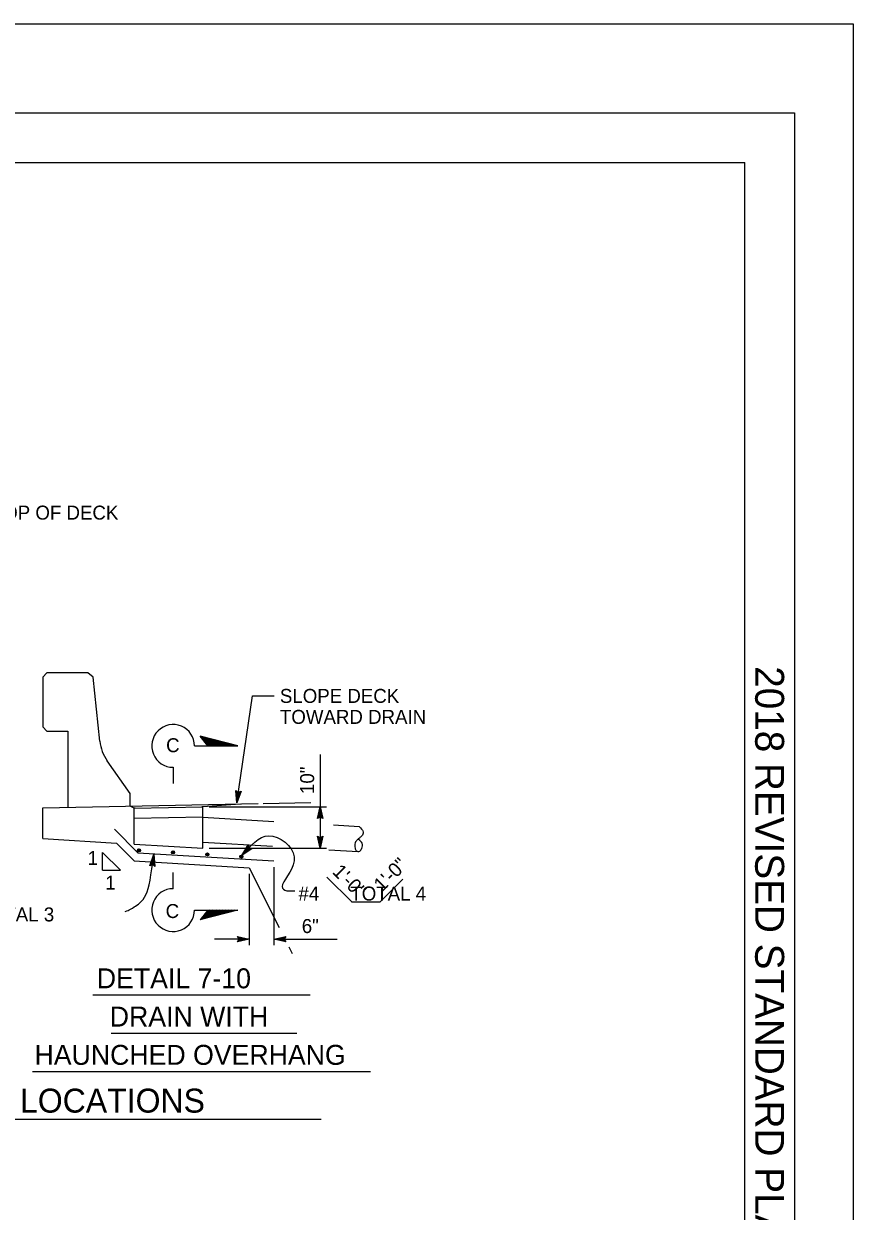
# Model space of a CAD drawing. Extents: x -894 to 866, y -476 to 714.
# Drawn here: x 450 to 866, y 119 to 714 of the extents above; entities that cross this region are included whole.
import ezdxf

# ---------------------------------------------------------------- set-up
doc = ezdxf.new("R2010")
doc.units = 0
for name, color, linetype in [('1 Control', 7, 'Continuous'), ('10 Sheet Format', 7, 'Continuous'), ('22 Misc Cnst Det', 7, 'Continuous'), ('56 Stage 3 Anno', 7, 'Continuous'), ('57 Undefined', 7, 'Continuous'), ('60 Nongeo Data', 7, 'Continuous')]:
    doc.layers.add(name, color=color, linetype=linetype)

msp = doc.modelspace()

# ---------------------------------------------------------------- linework, layer by layer
at = {"layer": '1 Control'}
for p, q in [((505.96, 320.6), (505.44, 320.6)), ((539.31, 321.29), (539.83, 321.29))]:
    msp.add_line(p, q, dxfattribs=at)
at = {"layer": '10 Sheet Format'}
for p in [(-813.45, 643.96), (811.55, -406.04)]:
    msp.add_line(p, (811.55, 643.96), dxfattribs=at)
for points in [[(-894.04, 713.56), (865.96, 713.56), (865.96, -476.44), (-894.04, -476.44)], [(-863.43, 668.96), (836.57, 668.96), (836.57, -431.04), (-863.43, -431.04)], [(-863.43, 668.96), (836.57, 668.96), (836.57, -431.04), (-863.43, -431.04)]]:
    msp.add_lwpolyline(points, close=True, dxfattribs=at)
at = {"layer": '22 Misc Cnst Det'}
for p, q in [((535.66, 351.72), (557.37, 351.72)), ((557.37, 351.72), (538.42, 356.55)), ((542.33, 351.72), (538.42, 356.55)), ((555.81, 351.72), (538.83, 356.05)), ((554.25, 351.72), (539.23, 355.55)), ((552.7, 351.72), (539.64, 355.05)), ((551.14, 351.72), (540.04, 354.55)), ((549.58, 351.72), (540.45, 354.05)), ((548.02, 351.72), (540.85, 353.55)), ((546.46, 351.72), (541.26, 353.05)), ((544.9, 351.72), (541.67, 352.55)), ((543.35, 351.72), (542.07, 352.04)), ((524.95, 341), (524.95, 332.85)), ((524.95, 280.19), (524.95, 288.34)), ((535.66, 269.47), (557.37, 269.47)), ((557.37, 269.47), (538.42, 264.64)), ((542.33, 269.47), (538.42, 264.64)), ((555.81, 269.47), (538.83, 265.14)), ((554.25, 269.47), (539.23, 265.64)), ((552.7, 269.47), (539.64, 266.14)), ((551.14, 269.47), (540.04, 266.64)), ((549.58, 269.47), (540.45, 267.14)), ((548.02, 269.47), (540.85, 267.64)), ((546.46, 269.47), (541.26, 268.15)), ((544.9, 269.47), (541.67, 268.65)), ((543.35, 269.47), (542.07, 269.15))]:
    msp.add_line(p, q, dxfattribs=at)
for centre, start, end in [((524.95, 351.72), 0.00004, 270.00053), ((524.95, 269.47), 89.99947, 359.99996)]:
    msp.add_arc(centre, 10.72, start, end, dxfattribs=at)
at = {"layer": '56 Stage 3 Anno'}
for p, q in [((556.8, 323.25), (564.8, 376.84)), ((564.8, 376.84), (575.65, 376.84)), ((556.8, 323.25), (556.37, 329.38)), ((556.37, 329.38), (556.37, 329.38)), ((556.37, 329.38), (557.57, 328.39)), ((557.01, 324.62), (556.69, 329.09)), ((559.01, 328.98), (556.8, 323.25)), ((557.21, 325.98), (557.01, 328.86)), ((558.63, 328.82), (557.01, 324.61)), ((558.24, 328.64), (557.21, 325.98)), ((557.42, 327.34), (557.33, 328.58)), ((557.87, 328.52), (557.42, 327.34)), ((557.57, 328.39), (559.01, 328.98)), ((559.01, 328.98), (559.01, 328.98)), ((556.8, 323.25), (556.8, 323.25)), ((597.37, 315.28), (598.71, 321.28)), ((598.71, 316.08), (597.37, 315.28)), ((597.72, 315.49), (598.71, 319.9)), ((598.08, 315.73), (598.71, 318.51)), ((598.43, 315.9), (598.7, 317.13)), ((598.7, 317.13), (598.97, 315.92)), ((598.71, 321.28), (598.71, 321.28)), ((598.71, 321.28), (600.04, 315.28)), ((598.71, 319.89), (599.68, 315.51)), ((598.71, 318.51), (599.33, 315.69)), ((600.04, 315.28), (598.71, 316.08)), ((597.37, 315.28), (597.37, 315.28)), ((600.04, 315.28), (600.04, 315.28)), ((598.71, 300.44), (597.38, 306.44)), ((597.38, 306.44), (597.38, 306.44)), ((597.38, 306.44), (598.71, 305.64)), ((598.7, 301.83), (597.74, 306.2)), ((598.71, 303.2), (598.08, 306.03)), ((598.71, 304.58), (598.44, 305.79)), ((598.71, 305.64), (600.05, 306.44)), ((600.05, 306.44), (598.71, 300.44)), ((599.69, 306.22), (598.71, 301.82)), ((599.33, 305.99), (598.71, 303.2)), ((598.99, 305.81), (598.71, 304.58)), ((600.05, 306.44), (600.05, 306.44)), ((489.59, 289.43), (489.59, 298.31)), ((498.47, 289.43), (489.59, 298.31)), ((542.96, 300.44), (601.84, 300.44)), ((559.47, 296.86), (562.64, 302.12)), ((564.58, 300.29), (559.47, 296.86)), ((564.17, 300.37), (560.42, 297.86)), ((560.43, 297.87), (562.74, 301.71)), ((561.38, 298.86), (562.87, 301.34)), ((563.75, 300.45), (561.38, 298.86)), ((562.33, 299.86), (562.97, 300.92)), ((563.38, 300.56), (562.33, 299.86)), ((562.64, 302.12), (562.64, 302.12)), ((562.64, 302.12), (563.05, 300.63)), ((563.05, 300.63), (564.58, 300.29)), ((564.58, 300.29), (564.58, 300.29)), ((598.71, 300.44), (598.71, 300.44)), ((513.18, 291.68), (515.33, 297.44)), ((514.62, 292.28), (513.18, 291.68)), ((513.18, 291.68), (513.18, 291.68)), ((513.56, 291.84), (515.14, 296.07)), ((513.95, 292.02), (514.95, 294.7)), ((514.32, 292.15), (514.76, 293.33)), ((515.82, 291.31), (514.62, 292.28)), ((514.76, 293.33), (514.86, 292.1)), ((514.95, 294.7), (515.18, 291.81)), ((515.14, 296.06), (515.5, 291.59)), ((515.33, 297.44), (515.33, 297.44)), ((515.33, 297.44), (515.82, 291.31)), ((559.47, 296.86), (559.47, 296.86)), ((489.59, 289.43), (498.47, 289.43)), ((515.82, 291.31), (515.82, 291.31)), ((563.14, 287.56), (563.14, 251.82)), ((575.41, 291), (575.41, 251.82)), ((557.94, 254.94), (557.14, 256.28)), ((557.14, 256.28), (557.14, 256.28)), ((557.14, 256.28), (563.14, 254.94)), ((557.36, 255.93), (561.76, 254.94)), ((575.41, 254.94), (581.41, 256.27)), ((576.8, 254.95), (581.18, 255.91)), ((581.41, 256.27), (580.61, 254.94)), ((581.41, 256.27), (581.41, 256.27)), ((563.14, 254.94), (557.14, 253.61)), ((557.14, 253.61), (557.94, 254.94)), ((557.14, 253.61), (557.14, 253.61)), ((561.75, 254.94), (557.38, 253.97)), ((560.38, 254.94), (557.56, 254.32)), ((557.59, 255.57), (560.38, 254.94)), ((557.77, 255.22), (559, 254.95)), ((559, 254.95), (557.79, 254.68)), ((563.14, 254.94), (563.14, 254.94)), ((581.41, 253.6), (575.41, 254.94)), ((575.41, 254.94), (575.41, 254.94)), ((581.19, 253.96), (576.79, 254.94)), ((578.17, 254.94), (581, 255.57)), ((580.96, 254.32), (578.17, 254.94)), ((579.55, 254.94), (580.76, 255.21)), ((580.78, 254.66), (579.55, 254.94)), ((580.61, 254.94), (581.41, 253.6)), ((581.41, 253.6), (581.41, 253.6))]:
    msp.add_line(p, q, dxfattribs=at)
for points in [[(598.71, 347.34), (598.71, 321.28)], [(598.71, 321.28), (598.71, 300.44)], [(563.14, 254.94), (545.64, 254.94)], [(575.41, 254.94), (607.21, 254.94)]]:
    msp.add_lwpolyline(points, dxfattribs=at)
for points in [[(559.47, 296.86), (563.9, 301.52), (571.39, 311.96), (591.83, 296.34), (575.43, 279.87), (582.06, 278.71), (585.91, 279.15)], [(500.96, 268.74), (502.16, 269.21), (503.3, 269.73), (504.33, 270.35), (512.25, 275.14), (513.79, 286.29), (515.33, 297.44)]]:
    msp.add_open_spline(points, degree=3, dxfattribs=at)
at = {"layer": '57 Undefined'}
for p, q in [((614.51, 273.56), (602.08, 285.99)), ((628.69, 273.56), (640.17, 285.03)), ((614.45, 273.56), (628.69, 273.56)), ((484.73, 226.93), (593.65, 226.93)), ((493.81, 207.76), (586.99, 207.76)), ((454.47, 188.59), (623.91, 188.59)), ((247.53, 164.65), (599.1, 164.65))]:
    msp.add_line(p, q, dxfattribs=at)
at = {"layer": '60 Nongeo Data'}
for p, q in [((461.66, 388.3), (459.58, 386.22)), ((482.24, 388.3), (461.66, 388.3)), ((484.81, 386.22), (482.24, 388.3)), ((459.58, 386.22), (459.58, 361.2)), ((488.2, 354.05), (484.81, 386.22)), ((459.58, 361.2), (461.66, 359.12)), ((461.66, 359.12), (472.09, 359.12)), ((472.09, 359.12), (472.09, 320.97)), ((503.35, 327.85), (491.85, 344.28)), ((503.35, 321.6), (503.35, 327.85)), ((459.58, 320.72), (567.58, 322.89)), ((505.44, 320.6), (503.35, 321.6)), ((539.83, 321.29), (558.59, 322.71)), ((570.09, 322.94), (593.95, 323.42)), ((459.58, 305.28), (459.58, 320.72)), ((505.44, 320.59), (539.83, 321.28)), ((505.44, 302.51), (505.44, 320.6)), ((505.44, 315.5), (539.83, 316.19)), ((539.83, 300.44), (539.83, 321.29)), ((539.83, 316.07), (575.38, 313.93)), ((542.96, 321.28), (601.84, 321.28)), ((507.27, 298.23), (495.47, 310.02)), ((605.27, 312.13), (618.3, 311.34)), ((459.58, 305.28), (496.56, 303.05)), ((539.83, 303.55), (574.68, 301.44)), ((505.44, 294.17), (496.56, 303.05)), ((505.44, 302.51), (539.83, 300.44)), ((507.27, 298.23), (575.41, 294.12)), ((603.08, 299.73), (617.72, 298.85)), ((505.44, 294.17), (563.14, 290.69)), ((563.14, 290.69), (578.14, 260.7)), ((582.96, 251.06), (584.65, 247.68))]:
    msp.add_line(p, q, dxfattribs=at)
for centre, radius in [((507.81, 299.4), 0.756), ((507.81, 299.4), 0.718), ((507.81, 299.4), 0.68), ((507.81, 299.4), 0.643), ((507.81, 299.4), 0.605), ((507.81, 299.4), 0.567), ((507.81, 299.4), 0.529), ((507.81, 299.4), 0.491), ((507.81, 299.4), 0.454), ((507.81, 299.4), 0.416), ((507.81, 299.4), 0.378), ((507.81, 299.4), 0.34), ((507.81, 299.4), 0.302), ((507.81, 299.4), 0.265), ((507.81, 299.4), 0.227), ((507.81, 299.4), 0.189), ((507.81, 299.4), 0.151), ((524.92, 298.38), 0.756), ((524.92, 298.38), 0.718), ((524.92, 298.38), 0.68), ((524.92, 298.38), 0.643), ((524.92, 298.38), 0.605), ((524.92, 298.38), 0.567), ((524.92, 298.38), 0.529), ((524.92, 298.38), 0.491), ((524.92, 298.38), 0.454), ((524.92, 298.38), 0.416), ((524.92, 298.38), 0.378), ((524.92, 298.38), 0.34), ((524.92, 298.38), 0.302), ((524.92, 298.38), 0.265), ((524.92, 298.38), 0.227), ((524.92, 298.38), 0.189), ((524.92, 298.38), 0.151), ((542.11, 297.36), 0.756), ((542.11, 297.36), 0.718), ((542.11, 297.36), 0.68), ((542.11, 297.36), 0.643), ((542.11, 297.36), 0.605), ((542.11, 297.36), 0.567), ((542.11, 297.36), 0.529), ((542.11, 297.36), 0.491), ((542.11, 297.36), 0.454), ((542.11, 297.36), 0.416), ((542.11, 297.36), 0.378), ((542.11, 297.36), 0.34), ((542.11, 297.36), 0.302), ((542.11, 297.36), 0.265), ((542.11, 297.36), 0.227), ((542.11, 297.36), 0.189), ((542.11, 297.36), 0.151), ((559.14, 296.26), 0.756), ((559.14, 296.26), 0.718), ((559.14, 296.26), 0.68), ((559.14, 296.26), 0.643), ((559.14, 296.26), 0.605), ((559.14, 296.26), 0.567), ((559.14, 296.26), 0.529), ((559.14, 296.26), 0.491), ((559.14, 296.26), 0.454), ((559.14, 296.26), 0.416), ((559.14, 296.26), 0.378), ((559.14, 296.26), 0.34), ((559.14, 296.26), 0.302), ((559.14, 296.26), 0.265), ((559.14, 296.26), 0.227), ((559.14, 296.26), 0.189), ((559.14, 296.26), 0.151)]:
    msp.add_circle(centre, radius, dxfattribs=at)
msp.add_arc((508.93, 356.24), 20.85, 186.00901, 214.99202, dxfattribs=at)
msp.add_open_spline([(618.26, 311.35), (619.32, 310.21), (620.33, 309.08), (620.2, 308.03), (620.07, 307), (618.81, 306.05), (617.78, 305.08), (616.78, 304.15), (616, 303.2), (616.02, 301.81), (616.04, 300.56), (616.73, 298.94), (617.6, 298.85), (618.52, 298.75), (619.65, 300.33), (619.81, 301.58), (620, 303.03), (618.89, 304.06), (617.78, 305.08)], degree=3, dxfattribs=at)

# ---------------------------------------------------------------- texts
at = {"layer": '10 Sheet Format'}
msp.add_text('2018 REVISED STANDARD PLAN RSP B7-7', height=14.5, rotation=270, dxfattribs=at).set_placement((816.78, 391.67))
at = {"layer": '57 Undefined'}
for s, height, p in [('TOP OF DECK', 7, (434.03, 465.12)), ('SLOPE DECK', 7, (578.48, 373.28)), ('TOWARD DRAIN', 7, (578.48, 362.77)), ('C', 7, (521.43, 348.57)), ('1', 7, (482.04, 292.05)), ('1', 7, (490.96, 279.72)), ('#4      TOTAL 4', 7, (587.78, 274.25)), ('#4     TOTAL 3', 7, (403.91, 263.78)), ('C', 7, (521.19, 265.49)), ('6"', 7, (589.43, 257.96)), ('DETAIL 7-10', 10, (486.67, 230.27)), ('DRAIN WITH', 10, (493.17, 211.1)), ('HAUNCHED OVERHANG', 10, (455.45, 191.93)), ('ELEVATION-DECK DRAIN LOCATIONS', 12, (249.32, 167.99))]:
    msp.add_text(s, height=height, dxfattribs=at).set_placement(p)
for s, rotation, p in [('10"', 90, (595.63, 327.63)), ('1\'-0"', 315, (604.34, 288.24)), ('1\'-0"', 45, (629.69, 278.23))]:
    msp.add_text(s, height=7, rotation=rotation, dxfattribs=at).set_placement(p)

doc.saveas('drawing.dxf')
